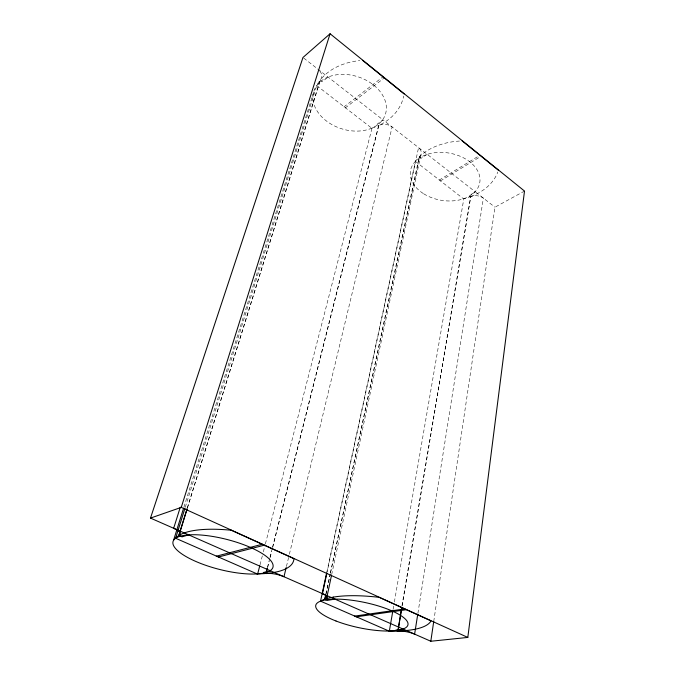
<?xml version="1.0" encoding="UTF-8"?>
<svg xmlns="http://www.w3.org/2000/svg" width="675" height="675" viewBox="0 0 675 675"><rect width="100%" height="100%" fill="white"/><g stroke="black" fill="none" stroke-linecap="round" stroke-linejoin="round"><path stroke-width="0.51" stroke-dasharray="3.38 2.53" d="M433.73 621.472L494.977 207.191L524.509 191.067M417.892 613.322L483.376 198.146A9.315 6.151 7.6 0 0 470.711 196.687L469.184 195.505L475.411 191.936L494.977 207.191M401.996 605.703L470.762 196.535M402.157 605.77L470.711 196.687M393.12 609.263L393.652 606.15M394.369 602.007L463.843 198.703A64.8 45.25 10.4 0 0 470.551 196.611L470.627 196.585M331.653 574.703L420.846 154.912M325.882 594.101L330.21 573.834M330.429 572.822L419.209 156.853A9.703 6.784 12.1 0 0 418.567 147.623L327.105 572.012M325.983 594.143L330.303 573.877M330.522 572.864L419.631 156.558M326.843 571.987L415.403 161.384A63.349 42.787 7.9 0 1 424.685 152.364L426.423 151.2A63.34 42.77 7.9 0 1 459.456 141.041M286.436 566.494L289.145 555.221M289.389 554.2L392.116 126.993A9.88 7.028 14.3 0 0 378.793 125.584L377.055 124.242L383.046 119.922L475.411 191.936M267.646 567.515L269.165 561.473M270.186 557.44L271.704 551.391M272.717 547.358L378.793 125.584M267.452 567.43L269.738 558.36M269.992 557.356L272.27 548.277M272.531 547.273L378.667 125.483L379.181 125.246A69.854 51.722 19.8 0 0 385.408 121.77L387.188 120.547A69.643 51.519 19.7 0 0 403.726 96.053M260.018 564.865L262.33 555.854M263.351 551.846L265.148 544.835M265.41 543.839L372.035 128.064A37.589 27.253 17.8 0 0 377.241 125.111L377.722 124.757A37.589 27.245 17.8 0 0 376.574 87.666A37.589 27.245 17.8 0 0 328.067 77.06L322.228 81.827L320.077 80.165L320.566 79.65A71.516 51.815 14.7 0 1 325.148 74.782L326.793 73.356A67.373 48.946 15.3 0 1 359.792 60.59M187.329 507.87L320.11 80.131M187.447 507.921L320.473 79.802M183.912 507.187L314.449 89.632M185.296 507.178L316.735 85.573A67.382 48.954 15.3 0 1 320.152 80.224M316.735 85.573L371.714 128.166M303.758 58.109L382.708 119.661L381.915 120.715M415.403 161.384L463.463 198.796M475.107 191.7L474.179 192.645M343.87 106.979L382.97 76.84M345.187 107.992L384.32 77.929M427.224 154.373L421.09 158.304L419.209 156.853M419.698 157.882L420.162 157.587M439.121 180.141L479.925 155.267M440.286 181.027L480.229 156.743M469.741 195.978L469.268 196.256M471.057 196.425L471.116 196.4A64.8 45.2 10.3 0 0 477.478 193.548L479.326 192.544A64.8 45.25 10.4 0 0 497.796 171.99M371.942 128.09L372.001 128.073A69.643 51.519 19.7 0 0 378.616 125.499M372.954 84.561L374.296 85.632M372.035 128.064A37.589 27.245 17.8 0 1 323.544 118.597A37.589 27.245 17.8 0 1 320.684 81.388L321.165 81.008A37.589 27.253 17.8 0 1 327.957 77.085M319.84 71.027A10.496 7.695 21.7 0 1 320.566 79.65M423.757 193.818A35.151 23.929 9.6 0 0 479.689 183.052A35.151 23.929 9.6 0 0 431.924 153.174A35.151 23.929 9.6 0 0 423.757 193.818"/><path stroke-width="1.01" d="M467.817 637.428L524.509 191.067L330.075 33.75L302.965 57.493L150.491 518.096L430.81 641.25L467.817 637.428L181.254 507.381L150.491 518.096M430.81 641.25L433.73 621.472M414.61 634.137L417.732 614.36M414.602 634.129A12.395 3.274 11.2 0 0 397.921 631.083L401.49 608.74M397.921 631.083L401.65 608.808M392.943 610.293L389.365 631.007L388.808 630.99L320.558 601.147A84.898 23.102 11.3 0 1 324.894 599.214L325.308 599.071A84.881 23.068 11.3 0 1 331.256 597.51L333.366 597.122M326.632 598.32L331.433 575.733M334.927 599.122L327.502 600.353L324.802 599.172L325.671 595.122M324.894 599.214L325.763 595.156M320.558 601.147L326.624 572.991M326.886 573.041L322.448 593.637A13.112 3.721 12.7 0 1 324.802 599.172M286.183 567.515L283.973 576.737A13.432 3.907 13.3 0 0 266.127 573.564L263.579 572.451L270.667 570.89M266.127 573.564L267.393 568.527M252.315 548.277L250.493 547.459A51.57 15.441 14.3 0 0 188.679 534.87L188.561 534.878A51.57 15.415 14.3 0 0 180.419 536.161L179.871 536.321A51.57 15.441 14.3 0 0 191.877 559.642A51.57 15.441 14.3 0 0 257.707 573.877A96.533 29.818 14.9 0 0 265.882 573.48L267.199 568.443M259.757 565.869L257.664 573.877A51.578 15.432 14.3 0 0 263.993 573.008L264.558 572.881A51.57 15.474 14.4 0 0 269.257 571.202L270.16 570.67A51.57 15.441 14.3 0 0 250.493 547.459L250.298 547.374M188.561 534.878L182.014 536.861L178.774 535.444L187.026 508.857M257.065 573.885L175.61 538.253A92.433 27.709 13.6 0 1 178.892 535.494L187.135 508.908M173.534 540.397L183.6 508.199M175.61 538.253L184.984 508.182M181.254 507.381L330.075 33.75M180.301 507.178L173.661 528.272A14.529 4.438 15.4 0 1 179.305 535.208A98.086 29.498 13.7 0 1 184.267 532.929L186.14 532.305A92.433 27.709 13.6 0 1 231.348 530.246M402.95 629.066L401.92 629.404M216.287 556.2L262.229 544.278L293.92 558.664A96.533 29.818 14.9 0 1 276.261 571.987L274.134 572.408A96.846 29.835 14.8 0 1 266.566 573.421L265.933 573.48M218.244 557.044L264.254 545.206M325.569 599.864L326.168 599.771M354.468 616.132L404.713 608.934L431.038 620.873A87.623 24.899 12.1 0 1 408.637 630.256L406.35 630.501A87.623 24.992 12.2 0 1 398.41 630.99L397.752 631.007A87.623 24.899 12.1 0 1 389.315 631.007M356.105 616.84L406.401 609.702M396.065 630.568L397.752 631.007M396.52 630.517L395.769 630.146L403.439 629.227M257.588 573.877L257.108 573.885M391.728 610.791L393.398 611.542M231.331 530.263L262.229 544.278M404.713 608.934L379.148 597.333A84.898 23.102 11.3 0 0 333.382 597.113M362.593 60.353L404.114 93.935M462.164 140.898L498.386 170.201M335.998 621A47.123 12.943 11.9 0 0 407.928 624.932A47.123 12.943 11.9 0 0 341.626 599.282A47.123 12.943 11.9 0 0 335.998 621"/></g></svg>
